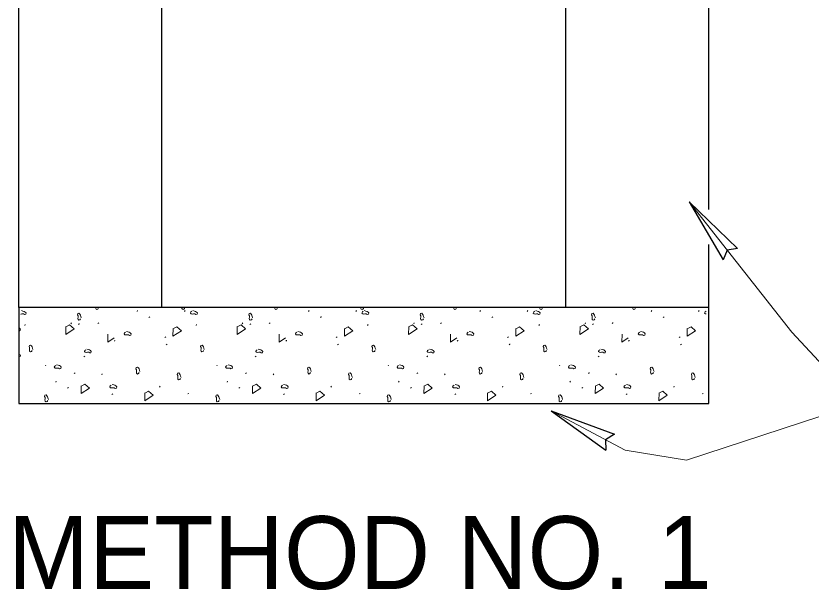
# Model space of a CAD drawing. Extents: x 570 to 607.1, y 62.1 to 89.4.
# Drawn here: x 591.39 to 593.31, y 73.29 to 74.675 of the extents above; entities that cross this region are included whole.
import ezdxf

# ---------------------------------------------------------------- set-up
doc = ezdxf.new("R2010")
doc.units = 0
doc.header["$LTSCALE"] = 0.045
doc.layers.add('1', color=7, linetype='Continuous', lineweight=13)

msp = doc.modelspace()

# ---------------------------------------------------------------- linework, layer by layer
at = {"layer": '1', "lineweight": 25}
for p, q in [((591.39725, 73.9715), (591.39725, 75.07183)), ((591.74217, 73.9715), (591.74217, 75.07183)), ((592.71758, 73.9715), (592.71758, 75.07183)), ((593.0625, 74.20833), (593.0625, 74.95475)), ((593.01508, 74.22642), (593.13208, 74.11367)), ((593.01508, 74.22642), (593.09733, 74.08633)), ((593.0625, 73.9715), (593.0625, 74.12367)), ((591.39725, 73.74), (593.0625, 73.74)), ((592.68225, 73.72242), (592.83467, 73.66617)), ((592.68225, 73.72242), (592.81383, 73.62717))]:
    msp.add_line(p, q, dxfattribs=at)
at = {"layer": '1'}
for points in [[(593.01517, 74.2265), (593.26292, 73.912), (593.42608, 73.73667), (595.14958, 73.73667)], [(591.4035, 73.96408), (591.407, 73.96292), (591.41017, 73.96217), (591.4125, 73.96058), (591.41442, 73.95858), (591.41367, 73.9555), (591.41058, 73.95467), (591.40817, 73.95625), (591.40508, 73.95625), (591.40233, 73.95583), (591.40192, 73.95592)], [(591.68242, 73.96192), (591.68383, 73.96425), (591.68383, 73.96433)], [(591.79692, 73.96192), (591.79825, 73.96425), (591.79825, 73.96433)], [(591.81725, 73.96408), (591.82075, 73.96292), (591.82392, 73.96217), (591.82625, 73.96058), (591.82817, 73.95858), (591.82742, 73.9555), (591.82433, 73.95467), (591.82192, 73.95625), (591.81883, 73.95625), (591.81608, 73.95583), (591.81333, 73.95625), (591.81142, 73.95825), (591.81258, 73.96092), (591.81492, 73.9625)], [(592.09617, 73.96192), (592.09758, 73.96425), (592.09758, 73.96433)], [(592.21067, 73.96192), (592.212, 73.96425), (592.212, 73.96433)], [(592.231, 73.96408), (592.2345, 73.96292), (592.23767, 73.96217), (592.24, 73.96058), (592.24192, 73.95858), (592.24117, 73.9555), (592.23808, 73.95467), (592.23567, 73.95625), (592.23258, 73.95625), (592.22983, 73.95583), (592.22708, 73.95625), (592.22517, 73.95825), (592.22633, 73.96092), (592.22867, 73.9625)], [(592.50992, 73.96192), (592.51133, 73.96425), (592.51133, 73.96433)], [(592.62442, 73.96192), (592.62575, 73.96425), (592.62575, 73.96433)], [(592.64475, 73.96408), (592.64825, 73.96292), (592.65142, 73.96217), (592.65375, 73.96058), (592.65567, 73.95858), (592.65492, 73.9555), (592.65183, 73.95467), (592.64942, 73.95625), (592.64633, 73.95625), (592.64358, 73.95583), (592.64083, 73.95625), (592.63892, 73.95825), (592.64008, 73.96092), (592.64242, 73.9625)], [(592.92367, 73.96192), (592.92508, 73.96425), (592.92508, 73.96433)], [(593.03817, 73.96192), (593.0395, 73.96425), (593.0395, 73.96433)], [(591.54775, 73.94658), (591.54658, 73.95017), (591.54583, 73.95325), (591.54425, 73.95558), (591.54225, 73.95758), (591.53917, 73.95675), (591.53833, 73.95367), (591.53992, 73.95133), (591.53992, 73.94817), (591.53958, 73.94542), (591.53992, 73.94275), (591.54192, 73.94075), (591.54467, 73.94192), (591.54617, 73.94425)], [(591.71117, 73.9475), (591.7135, 73.94892), (591.71358, 73.94892)], [(591.9615, 73.94658), (591.96033, 73.95017), (591.95958, 73.95325), (591.958, 73.95558), (591.956, 73.95758), (591.95292, 73.95675), (591.95208, 73.95367), (591.95367, 73.95133), (591.95367, 73.94817), (591.95333, 73.94542), (591.95367, 73.94275), (591.95567, 73.94075), (591.95842, 73.94192), (591.95992, 73.94425)], [(592.12492, 73.9475), (592.12725, 73.94892), (592.12733, 73.94892)], [(592.37525, 73.94658), (592.37408, 73.95017), (592.37333, 73.95325), (592.37175, 73.95558), (592.36975, 73.95758), (592.36667, 73.95675), (592.36583, 73.95367), (592.36742, 73.95133), (592.36742, 73.94817), (592.36708, 73.94542), (592.36742, 73.94275), (592.36942, 73.94075), (592.37217, 73.94192), (592.37367, 73.94425)], [(592.53867, 73.9475), (592.541, 73.94892), (592.54108, 73.94892)], [(592.789, 73.94658), (592.78783, 73.95017), (592.78708, 73.95325), (592.7855, 73.95558), (592.7835, 73.95758), (592.78042, 73.95675), (592.77958, 73.95367), (592.78117, 73.95133), (592.78117, 73.94817), (592.78075, 73.94542), (592.78117, 73.94275), (592.78317, 73.94075), (592.78592, 73.94192), (592.78742, 73.94425)], [(592.95242, 73.9475), (592.95475, 73.94892), (592.95483, 73.94892)], [(593.05667, 73.956), (593.05458, 73.95625), (593.05267, 73.95825), (593.05383, 73.96092), (593.05617, 73.9625)], [(591.41258, 73.93075), (591.41117, 73.9285), (591.41117, 73.92833)], [(591.51083, 73.92592), (591.51042, 73.90675), (591.53075, 73.92008), (591.51975, 73.92942), (591.512, 73.9255)], [(591.52275, 73.932), (591.52408, 73.93425), (591.52408, 73.93442)], [(591.54075, 73.93058), (591.54308, 73.932), (591.54317, 73.932)], [(591.58775, 73.93333), (591.59008, 73.93467), (591.59017, 73.93467)], [(591.82633, 73.93075), (591.82492, 73.9285), (591.82492, 73.92833)], [(591.9245, 73.92592), (591.92417, 73.90675), (591.9445, 73.92008), (591.9335, 73.92942), (591.92567, 73.9255)], [(591.9365, 73.932), (591.93783, 73.93425), (591.93783, 73.93442)], [(591.9545, 73.93058), (591.95683, 73.932), (591.95692, 73.932)], [(592.0015, 73.93333), (592.00383, 73.93467), (592.00392, 73.93467)], [(592.24008, 73.93075), (592.23867, 73.9285), (592.23867, 73.92833)], [(592.33825, 73.92592), (592.33792, 73.90675), (592.35825, 73.92008), (592.34725, 73.92942), (592.3395, 73.9255)], [(592.35025, 73.932), (592.35158, 73.93425), (592.35158, 73.93442)], [(592.36825, 73.93058), (592.37058, 73.932), (592.37067, 73.932)], [(592.41525, 73.93333), (592.41758, 73.93467), (592.41767, 73.93467)], [(592.65383, 73.93075), (592.65242, 73.9285), (592.65242, 73.92833)], [(592.752, 73.92592), (592.75167, 73.90675), (592.772, 73.92008), (592.761, 73.92942), (592.75317, 73.9255)], [(592.764, 73.932), (592.76533, 73.93425), (592.76533, 73.93442)], [(592.782, 73.93058), (592.78433, 73.932), (592.78442, 73.932)], [(592.829, 73.93333), (592.83133, 73.93467), (592.83142, 73.93467)], [(591.61192, 73.90717), (591.61158, 73.888), (591.62708, 73.89817)], [(591.65692, 73.91367), (591.6605, 73.9125), (591.66358, 73.91167), (591.66592, 73.91017), (591.66792, 73.90817), (591.66708, 73.90508), (591.664, 73.90425), (591.66167, 73.90583), (591.6585, 73.90583), (591.65575, 73.90542), (591.653, 73.90583), (591.65108, 73.90783), (591.65225, 73.9105), (591.65458, 73.91208)], [(591.76958, 73.92125), (591.76917, 73.90208), (591.7895, 73.91533), (591.77858, 73.92475), (591.77075, 73.92083)], [(592.02567, 73.90717), (592.02533, 73.888), (592.04083, 73.89817)], [(592.07067, 73.91367), (592.07417, 73.9125), (592.07733, 73.91167), (592.07967, 73.91017), (592.08167, 73.90817), (592.08083, 73.90508), (592.07775, 73.90425), (592.07542, 73.90583), (592.07225, 73.90583), (592.0695, 73.90542), (592.06675, 73.90583), (592.06483, 73.90783), (592.066, 73.9105), (592.06833, 73.91208)], [(592.18333, 73.92125), (592.18292, 73.90208), (592.20325, 73.91533), (592.19225, 73.92475), (592.1845, 73.92083)], [(592.43942, 73.90717), (592.43908, 73.888), (592.45458, 73.89817)], [(592.48442, 73.91367), (592.488, 73.9125), (592.49108, 73.91167), (592.49342, 73.91017), (592.49542, 73.90817), (592.49458, 73.90508), (592.4915, 73.90425), (592.48908, 73.90583), (592.486, 73.90583), (592.48325, 73.90542), (592.4805, 73.90583), (592.47858, 73.90783), (592.47975, 73.9105), (592.48208, 73.91208)], [(592.597, 73.92125), (592.59667, 73.90208), (592.617, 73.91533), (592.606, 73.92475), (592.59825, 73.92083)], [(592.85317, 73.90717), (592.85283, 73.888), (592.86833, 73.89817)], [(592.89817, 73.91367), (592.90167, 73.9125), (592.90483, 73.91167), (592.90717, 73.91017), (592.90917, 73.90817), (592.90833, 73.90508), (592.90525, 73.90425), (592.90292, 73.90583), (592.89975, 73.90583), (592.897, 73.90542), (592.89425, 73.90583), (592.89233, 73.90783), (592.8935, 73.9105), (592.89583, 73.91208)], [(593.01083, 73.92125), (593.01042, 73.90208), (593.03075, 73.91533), (593.01975, 73.92475), (593.012, 73.92083)], [(591.62775, 73.89008), (591.62917, 73.89233), (591.62917, 73.89242)], [(591.74958, 73.89917), (591.75192, 73.90058), (591.752, 73.90058)], [(592.0415, 73.89008), (592.04292, 73.89233), (592.04283, 73.89242)], [(592.16333, 73.89917), (592.16567, 73.90058), (592.16575, 73.90058)], [(592.45525, 73.89008), (592.45667, 73.89233), (592.45667, 73.89242)], [(592.57708, 73.89917), (592.57942, 73.90058), (592.5795, 73.90058)], [(592.869, 73.89008), (592.87042, 73.89233), (592.87033, 73.89242)], [(592.99083, 73.89917), (592.99317, 73.90058), (592.99325, 73.90058)], [(591.431, 73.87008), (591.42983, 73.87358), (591.42908, 73.87675), (591.4275, 73.87908), (591.4255, 73.88108), (591.42242, 73.88025), (591.42167, 73.87717), (591.42317, 73.87475), (591.42317, 73.87167), (591.42283, 73.86892), (591.42317, 73.86617), (591.42517, 73.86425), (591.42792, 73.86542), (591.42942, 73.86775)], [(591.561, 73.87117), (591.56458, 73.87), (591.56767, 73.86925), (591.57, 73.86767), (591.572, 73.86575), (591.57117, 73.86258), (591.56808, 73.86183), (591.56575, 73.86342), (591.56258, 73.86342), (591.55983, 73.863), (591.55717, 73.86342), (591.55517, 73.86533), (591.55633, 73.86808), (591.55867, 73.86967)], [(591.75292, 73.8815), (591.75517, 73.88283), (591.75533, 73.88283)], [(591.84475, 73.87008), (591.84358, 73.87358), (591.84283, 73.87675), (591.84125, 73.87908), (591.83933, 73.88108), (591.83617, 73.88025), (591.83542, 73.87717), (591.83692, 73.87475), (591.83692, 73.87167), (591.83658, 73.86892), (591.83692, 73.86617), (591.83892, 73.86425), (591.84167, 73.86542), (591.84317, 73.86775)], [(591.97475, 73.87117), (591.97833, 73.87), (591.98142, 73.86925), (591.98375, 73.86767), (591.98575, 73.86575), (591.98492, 73.86258), (591.98183, 73.86183), (591.9795, 73.86342), (591.97633, 73.86342), (591.97358, 73.863), (591.97092, 73.86342), (591.96892, 73.86533), (591.97008, 73.86808), (591.97242, 73.86967)], [(592.16667, 73.8815), (592.16892, 73.88283), (592.169, 73.88283)], [(592.2585, 73.87008), (592.25733, 73.87358), (592.25658, 73.87675), (592.255, 73.87908), (592.253, 73.88108), (592.24992, 73.88025), (592.24917, 73.87717), (592.25067, 73.87475), (592.25067, 73.87167), (592.25033, 73.86892), (592.25067, 73.86617), (592.25267, 73.86425), (592.25542, 73.86542), (592.25692, 73.86775)], [(592.3885, 73.87117), (592.39208, 73.87), (592.39517, 73.86925), (592.3975, 73.86767), (592.3995, 73.86575), (592.39867, 73.86258), (592.39558, 73.86183), (592.39325, 73.86342), (592.39008, 73.86342), (592.38733, 73.863), (592.38467, 73.86342), (592.38267, 73.86533), (592.38383, 73.86808), (592.38617, 73.86967)], [(592.58042, 73.8815), (592.58267, 73.88283), (592.58275, 73.88283)], [(592.67225, 73.87008), (592.67108, 73.87358), (592.67033, 73.87675), (592.66875, 73.87908), (592.66675, 73.88108), (592.66367, 73.88025), (592.66292, 73.87717), (592.66442, 73.87475), (592.66442, 73.87167), (592.66408, 73.86892), (592.66442, 73.86617), (592.66642, 73.86425), (592.66917, 73.86542), (592.67067, 73.86775)], [(592.80225, 73.87117), (592.80583, 73.87), (592.80892, 73.86925), (592.81125, 73.86767), (592.81325, 73.86575), (592.81242, 73.86258), (592.80933, 73.86183), (592.807, 73.86342), (592.80383, 73.86342), (592.80108, 73.863), (592.79842, 73.86342), (592.79642, 73.86533), (592.79758, 73.86808), (592.79992, 73.86967)], [(592.99417, 73.8815), (592.99642, 73.88283), (592.9965, 73.88283)], [(591.55408, 73.85258), (591.55642, 73.854), (591.5565, 73.854)], [(591.96783, 73.85258), (591.97017, 73.854), (591.97025, 73.854)], [(592.38158, 73.85258), (592.38392, 73.854), (592.384, 73.854)], [(592.79533, 73.85258), (592.79767, 73.854), (592.79775, 73.854)], [(591.46133, 73.83117), (591.462, 73.83233), (591.462, 73.83233)], [(591.48833, 73.83325), (591.49192, 73.83208), (591.495, 73.83125), (591.49733, 73.82975), (591.49933, 73.82775), (591.4985, 73.82467), (591.49542, 73.82383), (591.493, 73.82542), (591.48992, 73.82542), (591.48717, 73.825), (591.48442, 73.82542), (591.4825, 73.82742), (591.48367, 73.83008), (591.486, 73.83167)], [(591.87508, 73.83117), (591.87575, 73.83233), (591.87575, 73.83233)], [(591.90208, 73.83325), (591.90558, 73.83208), (591.90875, 73.83125), (591.91108, 73.82975), (591.91308, 73.82775), (591.91225, 73.82467), (591.90917, 73.82383), (591.90683, 73.82542), (591.90367, 73.82542), (591.90092, 73.825), (591.89817, 73.82542), (591.89625, 73.82742), (591.89742, 73.83008), (591.89975, 73.83167)], [(592.28883, 73.83117), (592.2895, 73.83233), (592.2895, 73.83233)], [(592.31583, 73.83325), (592.31942, 73.83208), (592.3225, 73.83125), (592.32483, 73.82975), (592.32683, 73.82775), (592.326, 73.82467), (592.32292, 73.82383), (592.3205, 73.82542), (592.31742, 73.82542), (592.31467, 73.825), (592.31192, 73.82542), (592.31, 73.82742), (592.31117, 73.83008), (592.3135, 73.83167)], [(592.70258, 73.83117), (592.70325, 73.83233), (592.70325, 73.83233)], [(592.72958, 73.83325), (592.73308, 73.83208), (592.73625, 73.83125), (592.73858, 73.82975), (592.74058, 73.82775), (592.73975, 73.82467), (592.73667, 73.82383), (592.73425, 73.82542), (592.73117, 73.82542), (592.72842, 73.825), (592.72567, 73.82542), (592.72375, 73.82742), (592.72492, 73.83008), (592.72725, 73.83167)], [(591.53067, 73.81267), (591.53292, 73.81408), (591.53308, 73.81408)], [(591.59725, 73.80925), (591.59858, 73.81158), (591.59858, 73.81167)], [(591.68917, 73.81683), (591.688, 73.82033), (591.68725, 73.8235), (591.68567, 73.82583), (591.68375, 73.82775), (591.68058, 73.827), (591.67983, 73.82392), (591.68133, 73.8215), (591.68133, 73.81842), (591.681, 73.81567), (591.68142, 73.81292), (591.68333, 73.811), (591.68608, 73.81217), (591.68767, 73.8145)], [(591.78867, 73.80275), (591.7875, 73.80625), (591.78675, 73.80942), (591.78517, 73.81175), (591.78317, 73.81367), (591.78008, 73.81292), (591.77933, 73.80983), (591.78083, 73.80742), (591.78083, 73.80433), (591.7805, 73.80158), (591.78083, 73.79883), (591.78283, 73.79692), (591.7855, 73.79808), (591.78708, 73.80042)], [(591.94442, 73.81267), (591.94667, 73.81408), (591.94683, 73.81408)], [(592.011, 73.80925), (592.01233, 73.81158), (592.01233, 73.81167)], [(592.10292, 73.81683), (592.10175, 73.82033), (592.101, 73.8235), (592.09942, 73.82583), (592.0975, 73.82775), (592.09433, 73.827), (592.09358, 73.82392), (592.09517, 73.8215), (592.09517, 73.81842), (592.09475, 73.81567), (592.09517, 73.81292), (592.09708, 73.811), (592.09983, 73.81217), (592.10142, 73.8145)], [(592.20242, 73.80275), (592.20125, 73.80625), (592.2005, 73.80942), (592.19892, 73.81175), (592.19692, 73.81367), (592.19383, 73.81292), (592.193, 73.80983), (592.19458, 73.80742), (592.19458, 73.80433), (592.19417, 73.80158), (592.19458, 73.79883), (592.19658, 73.79692), (592.19933, 73.79808), (592.20083, 73.80042)], [(592.35817, 73.81267), (592.36042, 73.81408), (592.36058, 73.81408)], [(592.42475, 73.80925), (592.42608, 73.81158), (592.42608, 73.81167)], [(592.51667, 73.81683), (592.5155, 73.82033), (592.51475, 73.8235), (592.51317, 73.82583), (592.51125, 73.82775), (592.50808, 73.827), (592.50733, 73.82392), (592.50883, 73.8215), (592.50883, 73.81842), (592.5085, 73.81567), (592.50892, 73.81292), (592.51083, 73.811), (592.51358, 73.81217), (592.51517, 73.8145)], [(592.61617, 73.80275), (592.615, 73.80625), (592.61425, 73.80942), (592.61267, 73.81175), (592.61067, 73.81367), (592.60758, 73.81292), (592.60675, 73.80983), (592.60833, 73.80742), (592.60833, 73.80433), (592.608, 73.80158), (592.60833, 73.79883), (592.61033, 73.79692), (592.613, 73.79808), (592.61458, 73.80042)], [(592.77192, 73.81267), (592.77417, 73.81408), (592.77433, 73.81408)], [(592.8385, 73.80925), (592.83983, 73.81158), (592.83983, 73.81167)], [(592.93042, 73.81683), (592.92925, 73.82033), (592.9285, 73.8235), (592.92692, 73.82583), (592.925, 73.82775), (592.92183, 73.827), (592.92108, 73.82392), (592.92258, 73.8215), (592.92258, 73.81842), (592.92225, 73.81567), (592.92258, 73.81292), (592.92458, 73.811), (592.92733, 73.81217), (592.92892, 73.8145)], [(593.02992, 73.80275), (593.02875, 73.80625), (593.028, 73.80942), (593.02642, 73.81175), (593.02442, 73.81367), (593.02133, 73.81292), (593.0205, 73.80983), (593.02208, 73.80742), (593.02208, 73.80433), (593.02167, 73.80158), (593.02208, 73.79883), (593.02408, 73.79692), (593.02675, 73.79808), (593.02833, 73.80042)], [(591.48608, 73.79158), (591.48742, 73.79383), (591.48742, 73.794)], [(591.89983, 73.79158), (591.90117, 73.79383), (591.90117, 73.794)], [(592.31358, 73.79158), (592.31492, 73.79383), (592.31492, 73.794)], [(592.72733, 73.79158), (592.72867, 73.79383), (592.72867, 73.794)], [(591.51475, 73.77717), (591.51708, 73.7785), (591.51717, 73.7785)], [(591.54767, 73.78283), (591.54725, 73.76375), (591.56758, 73.777), (591.55667, 73.78642), (591.54883, 73.7825)], [(591.6225, 73.78592), (591.626, 73.78475), (591.62917, 73.78392), (591.6315, 73.78242), (591.63342, 73.78042), (591.63267, 73.77733), (591.62958, 73.7765), (591.62717, 73.77808), (591.62408, 73.77808), (591.62133, 73.77767), (591.61858, 73.77808), (591.61667, 73.78), (591.61783, 73.78275), (591.62017, 73.78433)], [(591.73683, 73.77933), (591.73825, 73.78158), (591.73817, 73.78175)], [(591.9285, 73.77717), (591.93083, 73.7785), (591.93092, 73.7785)], [(591.96142, 73.78283), (591.961, 73.76375), (591.98133, 73.777), (591.97042, 73.78642), (591.96258, 73.7825)], [(592.03625, 73.78592), (592.03975, 73.78475), (592.04292, 73.78392), (592.04525, 73.78242), (592.04717, 73.78042), (592.04642, 73.77733), (592.04333, 73.7765), (592.04092, 73.77808), (592.03783, 73.77808), (592.03508, 73.77767), (592.03233, 73.77808), (592.03042, 73.78), (592.03158, 73.78275), (592.03392, 73.78433)], [(592.15058, 73.77933), (592.152, 73.78158), (592.15192, 73.78175)], [(592.34225, 73.77717), (592.34458, 73.7785), (592.34467, 73.7785)], [(592.37517, 73.78283), (592.37475, 73.76375), (592.39508, 73.777), (592.38417, 73.78642), (592.37633, 73.7825)], [(592.45, 73.78592), (592.4535, 73.78475), (592.45667, 73.78392), (592.459, 73.78242), (592.46092, 73.78042), (592.46017, 73.77733), (592.45708, 73.7765), (592.45467, 73.77808), (592.45158, 73.77808), (592.44883, 73.77767), (592.44608, 73.77808), (592.44417, 73.78), (592.44533, 73.78275), (592.44767, 73.78433)], [(592.56433, 73.77933), (592.56575, 73.78158), (592.56567, 73.78175)], [(592.756, 73.77717), (592.75833, 73.7785), (592.75842, 73.7785)], [(592.78892, 73.78283), (592.7885, 73.76375), (592.80883, 73.777), (592.79792, 73.78642), (592.79008, 73.7825)], [(592.86375, 73.78592), (592.86725, 73.78475), (592.87042, 73.78392), (592.87275, 73.78242), (592.87467, 73.78042), (592.87392, 73.77733), (592.87083, 73.7765), (592.86842, 73.77808), (592.86533, 73.77808), (592.86258, 73.77767), (592.85983, 73.77808), (592.85792, 73.78), (592.85908, 73.78275), (592.86142, 73.78433)], [(592.97808, 73.77933), (592.97942, 73.78158), (592.97942, 73.78175)], [(591.46833, 73.74975), (591.46717, 73.75325), (591.46642, 73.75633), (591.46483, 73.75875), (591.46283, 73.76067), (591.45975, 73.75992), (591.45892, 73.75675), (591.4605, 73.75442), (591.4605, 73.75133), (591.46008, 73.74858), (591.4605, 73.74583), (591.46225, 73.74408)], [(591.62192, 73.76158), (591.62425, 73.76292), (591.62433, 73.76292)], [(591.70125, 73.76592), (591.70092, 73.74675), (591.72125, 73.76), (591.71025, 73.76942), (591.70242, 73.7655)], [(591.80508, 73.76292), (591.80742, 73.76433), (591.8075, 73.76433)], [(591.88208, 73.74975), (591.88092, 73.75325), (591.88008, 73.75633), (591.87858, 73.75875), (591.87658, 73.76067), (591.8735, 73.75992), (591.87267, 73.75675), (591.87425, 73.75442), (591.87425, 73.75133), (591.87383, 73.74858), (591.87425, 73.74583), (591.876, 73.74408)], [(592.03567, 73.76158), (592.038, 73.76292), (592.03808, 73.76292)], [(592.115, 73.76592), (592.11467, 73.74675), (592.135, 73.76), (592.124, 73.76942), (592.11617, 73.7655)], [(592.21883, 73.76292), (592.22117, 73.76433), (592.22125, 73.76433)], [(592.29583, 73.74975), (592.29467, 73.75325), (592.29392, 73.75633), (592.29233, 73.75875), (592.29033, 73.76067), (592.28725, 73.75992), (592.28642, 73.75675), (592.288, 73.75442), (592.288, 73.75133), (592.28758, 73.74858), (592.288, 73.74583), (592.28975, 73.74408)], [(592.44942, 73.76158), (592.45175, 73.76292), (592.45183, 73.76292)], [(592.52875, 73.76592), (592.52842, 73.74675), (592.54875, 73.76), (592.53775, 73.76942), (592.52992, 73.7655)], [(592.63258, 73.76292), (592.63492, 73.76433), (592.635, 73.76433)], [(592.70958, 73.74975), (592.70842, 73.75325), (592.70758, 73.75633), (592.70608, 73.75875), (592.70408, 73.76067), (592.701, 73.75992), (592.70017, 73.75675), (592.70175, 73.75442), (592.70175, 73.75133), (592.70133, 73.74858), (592.70175, 73.74583), (592.7035, 73.74408)], [(592.86317, 73.76158), (592.8655, 73.76292), (592.86558, 73.76292)], [(592.9425, 73.76592), (592.94217, 73.74675), (592.9625, 73.76), (592.9515, 73.76942), (592.94367, 73.7655)], [(593.04633, 73.76292), (593.04867, 73.76433), (593.04875, 73.76433)], [(591.463, 73.74408), (591.46517, 73.745), (591.46675, 73.74742)], [(591.87675, 73.74408), (591.87892, 73.745), (591.8805, 73.74742)], [(592.2905, 73.74408), (592.29267, 73.745), (592.29425, 73.74742)], [(593.424, 73.739), (593.009, 73.60358), (592.8605, 73.62742), (592.68225, 73.7225)], [(592.70425, 73.74408), (592.70642, 73.745), (592.708, 73.74742)]]:
    msp.add_lwpolyline(points, dxfattribs=at)
at = {"layer": '1', "lineweight": 25}
for points in [[(593.13208, 74.11367), (593.10683, 74.10958), (593.09733, 74.08633)], [(592.83467, 73.66617), (592.81317, 73.65233), (592.81383, 73.62717)]]:
    msp.add_lwpolyline(points, dxfattribs=at)
msp.add_lwpolyline([(591.39725, 73.74), (593.0625, 73.74), (593.0625, 73.9715), (591.39725, 73.9715)], close=True, dxfattribs=at)
at = {"layer": '1'}
for centre, radius, start, end in [((591.58573, 73.97012), 0.00303, 152.32128, 27.67872), ((591.79371, 73.97012), 0.00303, 152.32128, 27.67872), ((592.01778, 73.97012), 0.00303, 152.32128, 27.67872), ((592.22576, 73.97012), 0.00303, 152.32128, 27.67872), ((592.44984, 73.97012), 0.00303, 152.32128, 27.67872), ((592.65782, 73.97012), 0.00303, 152.32128, 27.67872), ((592.88189, 73.97012), 0.00303, 152.32128, 27.67872), ((591.39742, 73.91854), 0.00347, 266.75223, 93.24778), ((591.39742, 73.85525), 0.00347, 266.75223, 93.24778)]:
    msp.add_arc(centre, radius, start, end, dxfattribs=at)

# ---------------------------------------------------------------- texts
msp.add_text('METHOD NO. 1', height=0.1759, dxfattribs=at).set_placement((591.37067, 73.29233))

doc.saveas('drawing.dxf')
